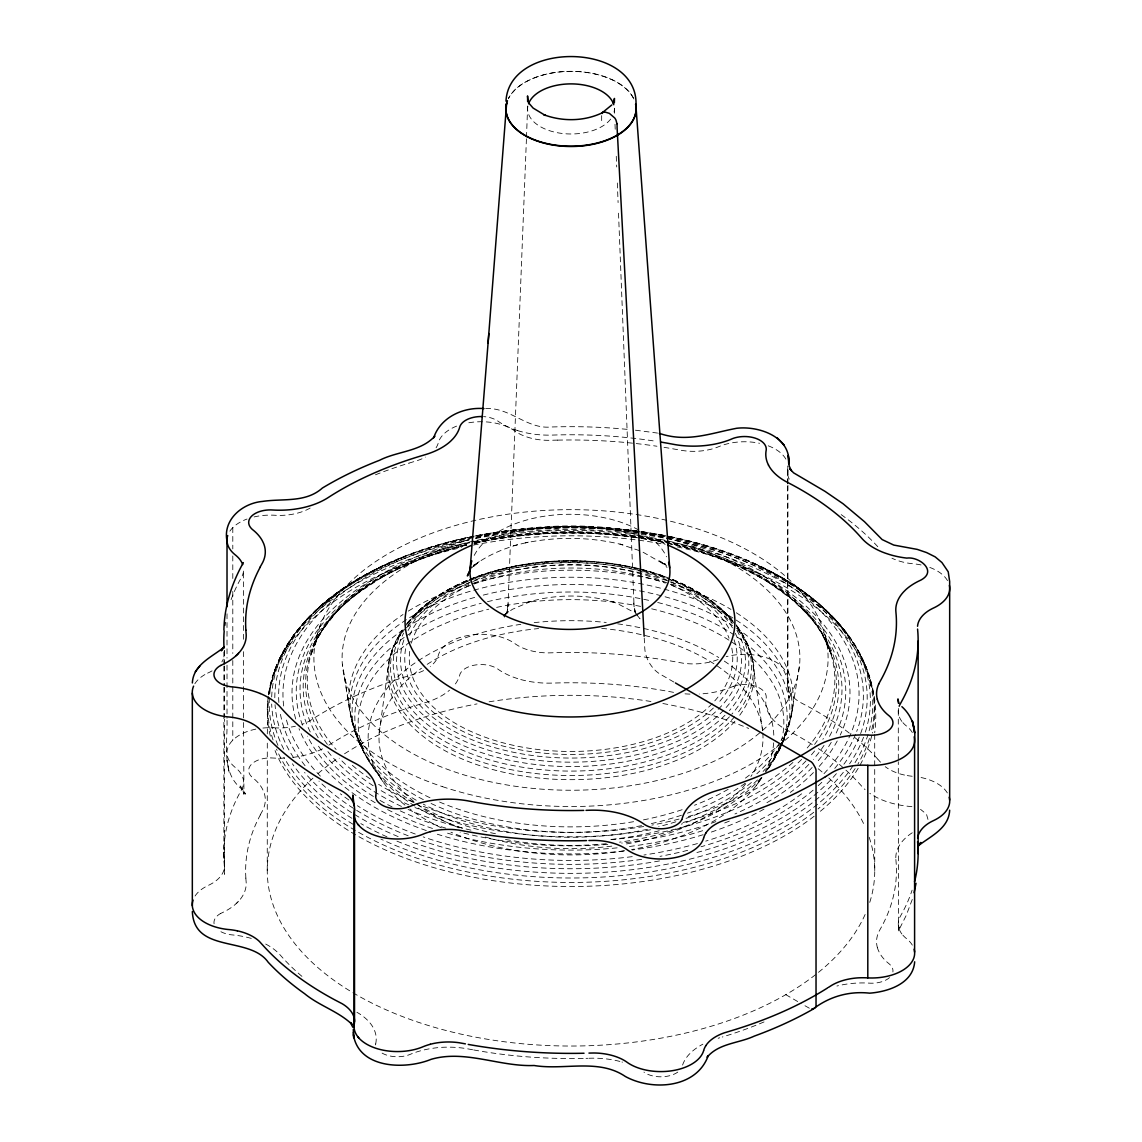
<?xml version="1.0" encoding="UTF-8"?>
<svg xmlns="http://www.w3.org/2000/svg" width="1142" height="1142" viewBox="0 0 1142 1142"><rect width="100%" height="100%" fill="white"/><g stroke="black" fill="none" stroke-linecap="round" stroke-linejoin="round"><path stroke-width="0.75" stroke-dasharray="5 3.75" d="M267.257 870.661L267.299 741.001M267.299 733.892L268.213 697.791M527.633 106.092L526.505 137.054M526.433 138.81L507.933 606.645L508.233 603.076L506.648 613.097L507.576 609.485L504.35 617.18M927.975 819.414L926.476 814.189L920.523 809.335M601.677 115.627L601.663 119.653A46.28 26.723 60 0 1 601.691 120.766M379.215 732.436L389.194 660.347L392.334 649.241L401.27 631.44M268.713 694.607C276.079 642.575 316.662 602.633 360.429 577.552L340.801 590.043L318.347 607.787C360.958 570.186 415.203 548.56 470.261 536.911M781.713 745.069L790.121 721.045L792.948 705.57M791.477 714.906L799.643 664.187M275.308 668.998L269.955 688.455L275.308 668.998L274.308 671.496L281.517 654.88L279.076 660.005L291.524 638.735L279.076 660.005M320.188 625.473L310.41 656.265L319.332 634.367L315.506 642.132L326.526 623.375L313.179 644.902L324.685 626.259L328.682 621.091L321.43 631.469L337.233 611.056L326.469 623.675L335.106 613.539L349.324 599.65L344.984 603.79L364.912 587.516L356.076 594.482L381.628 577.409L379.387 578.78C406.766 563.249 436.558 552.2 467.164 545.005M912.272 899.453L906.234 915.384L898.611 930.587L899.139 926.933L898.454 931.872L898.297 761.785M682.588 1065.072L682.702 1064.744A66.493 38.385 0 0 1 688.797 1054.694L691.11 1052.382A65.194 37.643 0 0 1 693.665 1050.169A65.551 37.843 0 0 1 702.872 1044.188M783.683 739.288L781.428 744.684L787.48 730.223L780.214 745.512M780.457 747.311L779.158 750.308L781.071 746.383A218.879 126.362 0 0 1 763.099 771.45M781.099 745.826L784.34 738.346L779.115 750.579L765.697 772.163M260.233 814.874L262.36 811.063A62.682 36.187 0 0 0 263.302 809.136A65.294 37.7 0 0 0 264.459 793.918A65.237 37.672 0 0 0 263.545 791.292L262.317 788.722A66.507 38.4 0 0 0 254.395 779.115L252.411 777.474A19.928 11.506 0 0 1 251.497 776.631A21.755 12.562 0 0 1 251.711 764.041A21.755 12.562 0 0 1 270.768 757.903M774.162 756.418L779.358 747.068M506.106 613.739L507.619 611.298L503.836 616.323M761.314 778.287L756.218 785.568L761.914 777.531M767.438 769.551L771.521 763.727L767.624 769.294M472.317 567.46L474.287 564.69L472.388 567.146M407.18 623.247L422.04 607.929L413.004 616.637L420.941 608.829M238.464 901.352L236.137 903.665M505.078 615.01L508.861 611.37L503.465 615.509M473.73 566.446L479.797 561.165L473.002 566.147C486.306 555.926 501.952 549.188 518.025 544.648L513.643 545.719L528.917 542.007L525.448 542.864C557.981 536.269 591.999 536.897 624.16 545.162L619.949 544.12L640.034 550.829M426.152 604.718L432.518 599.778L418.686 610.984C433.774 596.709 452.189 586.431 471.418 578.823M503.408 615.638L512.415 609.3L531.944 600.935L527.347 602.319C555.626 593.926 586.374 593.926 614.667 602.319L610.056 600.935L617.023 603.347L633.439 612.012M328.825 745.155L331.937 743.171A325.142 187.716 0 0 1 419.528 704.371L425.695 702.53A62.582 36.13 0 0 0 428.721 701.559A65.322 37.715 0 0 0 448.206 691.281A65.294 37.7 0 0 0 449.52 690.182M310.153 508.076L309.71 508.318A43.624 25.181 0 0 1 283.587 515.299A43.353 25.024 0 0 1 277.777 515.37L276.564 515.342A30.449 17.573 0 0 1 275.65 515.299L273.823 515.199A43.425 25.067 0 0 0 254.081 516.926M207.601 673.152L209.015 672.481A29.977 17.301 0 0 0 209.7 672.138L210.613 671.667A43.31 25.01 0 0 0 212.569 670.554M472.916 578.237C526.262 557.867 586.017 555.726 641.276 569.33M733.278 686.399L729.467 687.912A66.479 38.385 0 0 1 712.822 692.495L708.354 693.165A65.237 37.657 0 0 1 703.815 693.679A65.337 37.715 0 0 1 699.232 694.022M408.993 463.124L417.644 460.497A43.624 25.181 0 0 0 425.409 457.085M719.703 1037.793L718.161 1038.249M473.83 543.449C528.232 531.444 584.89 529.888 639.934 538.182M475.415 535.955C538.896 523.593 604.86 523.65 668.284 536.312M588.915 1058.263L590.642 1058.22A63.238 36.515 0 0 1 592.955 1058.177A65.351 37.729 0 0 1 619.906 1061.432M587.759 1058.306L586.032 1058.349M557.681 440.113L547.917 440.327A43.61 25.181 0 0 1 520.909 434.574A43.396 25.053 0 0 1 516.712 432.247L515.899 431.733A31.034 17.915 0 0 1 515.313 431.319L514.143 430.505A43.41 25.067 0 0 0 465.222 423.482M485.664 408.636C509.775 406.995 527.062 429.492 551.215 426.994C577.781 426.152 604.404 426.994 630.827 429.72M273.823 727.768L275.65 727.868A30.449 17.573 0 0 0 276.564 727.911L277.777 727.954A43.353 25.024 0 0 0 283.587 727.854A43.624 25.181 0 0 0 295.435 726.226M635.437 430.191L657.521 433.075M911.916 806.695L906.819 806.124A65.037 37.558 0 0 1 889.461 802.541L885.45 801.213A65.294 37.7 0 0 1 881.624 799.728A65.351 37.729 0 0 1 869.833 793.362M641.676 538.467C686.442 545.405 730.652 559.195 769.48 582.891L767.167 581.464L791.62 599.079L809.207 616.023L800.028 606.174L811.377 618.564L802.112 608.615C814.546 620.877 824.41 635.666 830.534 652.039L828.949 647.543L832.818 658.52M473.702 1049.955L474.258 1050.055A325.27 187.802 0 0 0 583.847 1058.391M472.602 1049.755L468.206 1048.941A65.551 37.843 0 0 0 437.943 1047.628A65.308 37.7 0 0 0 433.418 1048.199L428.949 1048.898A66.507 38.4 0 0 0 412.333 1053.495L409.493 1054.637A18.857 10.878 0 0 1 408.008 1055.165A21.784 12.576 0 0 1 380.372 1052.01M673.566 692.352L667.513 691.224A325.127 187.716 0 0 0 558.038 682.93L551.686 683.102A66.75 38.528 0 0 1 548.802 683.144A65.28 37.686 0 0 1 517.654 678.633M669.983 536.669C716.805 546.233 762.885 562.992 802.098 590.757L781.571 577.552L758.274 565.647C823.825 593.911 884.607 655.879 874.701 732.721M642.932 569.758L666.828 577.352M517.74 430.634L513.757 429.292A66.507 38.4 0 0 1 499.753 422.369L497.512 420.841A19.257 11.12 0 0 0 496.727 420.356A21.769 12.562 0 0 0 483.509 416.602M517.74 678.648L513.757 677.292A66.507 38.4 0 0 1 499.753 670.383L497.512 668.841A19.257 11.12 0 0 0 496.727 668.356A21.769 12.562 0 0 0 475.743 664.929A21.769 12.562 0 0 0 460.155 673.751A20.47 11.82 0 0 0 459.841 674.736L459.241 676.721A66.522 38.4 0 0 1 453.088 686.756M672.824 579.736C695.093 588.715 716.048 601.734 731.993 619.863M643.103 552.243L665.343 564.947L658.663 560.023L667.042 567.431M809.321 1008.2L803.683 1005.003M673.908 682.074L660.105 674.108A21.698 12.519 60 0 1 644.802 648.699L644.231 638.035M785.782 994.668L801.127 1003.518M801.199 590.043L818.6 603.604L815.003 600.778M731.951 620.434L719.674 607.815L728.996 616.637L734.834 624.117M726.755 614.225L732.993 620.934M877.955 759.344L880.482 762.171M636.922 615.01L640.048 618.836L638.164 616.323M736.219 625.102L744.627 638.078L751.836 656.522L762.571 730.28M666.5 565.89L664.63 563.449L666.7 566.189M634.381 611.298L637.222 615.067M382.884 781.628L365.169 754.948L357.66 738.346L362.599 749.495C348.424 723.357 347.768 692.751 342.357 664.187M830.534 652.039L821.155 631.697L830.776 653.495L823.882 631.326M635.723 612.555L634.424 609.485L635.052 611.898M351.008 716.405L344.299 676.35M351.707 719.546L353.064 725.655M635.366 613.097L633.767 603.076L634.081 606.645L618.379 209.685M224.346 650.812L224.517 664.259M895.87 859.441L896.17 863.109A325.27 187.802 0 0 1 881.824 926.319L879.711 930.13A62.111 35.859 0 0 0 878.726 932.043A65.465 37.8 0 0 0 877.284 947.26M245.815 878.084L246.158 882.081A63.195 36.487 0 0 1 246.201 883.408A65.322 37.715 0 0 1 240.519 898.968A65.208 37.643 0 0 1 224.16 911.773L222.205 912.729A26.066 15.046 0 0 0 220.677 913.486M614.382 108.204L614.582 113.543M615.01 124.235L615.281 131.359M616.266 156.283L616.694 166.975M617.322 182.991L618.093 202.577M223.875 687.356L223.889 858.413M223.875 852.103L224.503 874.301L224.517 719.174M874.701 734.477L874.743 870.661M224.503 650.54L224.517 653.638A43.624 25.195 0 0 1 221.862 661.917M898.297 710.41L898.297 760.015M787.937 483.623L787.937 465.907L787.666 469.776A31.805 18.358 0 0 0 787.58 470.304L787.523 471.018A43.367 25.038 0 0 0 787.666 474.358A43.596 25.167 0 0 0 790.464 481.21M787.937 485.393L787.937 678.491L789.165 698.176L787.495 684.115L787.495 485.693M787.495 483.923L787.837 468.72A43.425 25.067 0 0 0 787.966 466.607M243.574 639.263L243.574 570.172A43.624 25.181 0 0 1 242.275 575.754L239.377 581.15A347.082 200.378 0 0 0 230.884 600.278M243.574 651.668L243.574 720.745M243.574 722.529L243.931 794.304L242.832 789.964L245.587 794.09L240.163 785.967L243.26 790.207C220.363 773.848 227.829 743.727 227.015 720.074M232.797 527.647L232.797 548.902M232.797 555.983L232.797 579.008M232.797 591.413L232.797 653.41M232.797 660.504L232.797 740.216M227.015 613.796L227.015 658.077M227.015 665.158L227.015 718.304M224.517 666.029L224.517 685.514M224.517 687.284L224.517 717.404M223.875 651.925L223.875 664.33M223.875 666.1L223.875 685.585M869.176 837.257A303.743 175.368 0 0 1 869.262 903.836M865.122 914.471A303.743 175.368 0 0 1 451.59 1031.911A303.743 175.368 0 0 1 312.951 778.173M318.133 773.505A303.743 175.368 0 0 1 338.86 757.574M344.513 753.806A303.743 175.368 0 0 1 477.056 703.9M489.104 701.802A303.743 175.368 0 0 1 652.539 701.745M662.874 703.515A303.743 175.368 0 0 1 748.695 728.439M818.214 768.766A303.743 175.368 0 0 1 823.653 773.334M828.849 777.987A303.743 175.368 0 0 1 865.008 826.622M229.899 531.13A43.425 25.067 0 0 1 247.043 519.025M375.475 474.787A347.082 200.378 0 0 1 408.964 463.138M557.639 440.127A347.082 200.378 0 0 1 656.95 446.237M664.03 447.321A347.082 200.378 0 0 1 673.423 448.92L682.802 450.562A43.639 25.195 0 0 0 711.48 449.12A43.325 25.024 0 0 0 716.576 447.507L717.604 447.136A32.718 18.886 0 0 0 718.618 446.722L719.86 446.222A43.425 25.067 0 0 1 759.53 443.282M841.183 514.628A347.082 200.378 0 0 1 877.87 546.79M194.839 683.758A43.425 25.067 0 0 1 207.587 673.138M255.808 729.124A43.425 25.067 0 0 0 234.638 766.953L235.523 767.667A33.875 19.557 0 0 1 236.223 768.252L236.879 768.837A43.325 25.01 0 0 1 239.649 771.792A43.624 25.181 0 0 1 242.275 788.337L239.377 793.719A347.082 200.378 0 0 0 224.118 860.568L224.517 866.207A43.624 25.195 0 0 1 214.625 881.824A43.31 25.01 0 0 1 210.613 884.236L209.7 884.707A29.977 17.301 0 0 1 209.015 885.064L207.601 885.735A43.425 25.067 0 0 0 194.083 897.683M262.888 728.054A43.425 25.067 0 0 1 273.837 727.754M912.33 732.564A42.854 24.739 0 0 0 906.805 726.298L905.934 725.57A36.501 21.07 0 0 1 905.249 724.984L904.764 724.542A43.396 25.053 0 0 1 901.923 721.416M901.88 721.43A43.61 25.181 0 0 1 898.597 708.311M921.066 564.947A43.382 25.053 0 0 0 913.985 563.848L912.487 563.705A32.661 18.857 0 0 1 911.287 563.577L910.088 563.42A43.325 25.01 0 0 1 904.535 562.449A43.639 25.195 0 0 1 891.931 558.195M929.816 567.446A43.382 25.053 0 0 1 947.831 581.235M768.252 445.808A43.425 25.067 0 0 1 786.495 460.34M456.6 426.123A43.41 25.067 0 0 0 438.442 442.282L438.214 443.153A33.161 19.143 0 0 1 438 443.853L437.743 444.538A43.41 25.067 0 0 1 436.087 447.75M912.33 945.133A42.854 24.739 0 0 0 906.805 938.867L905.934 938.153A36.501 21.07 0 0 1 905.249 937.568L904.607 936.968A43.396 25.053 0 0 1 901.923 933.999M901.88 933.999A43.61 25.181 0 0 1 899.768 917.426L902.708 912.044A347.168 200.435 0 0 0 912.101 890.132M849.277 733.093A347.168 200.435 0 0 0 806.823 705.842L799.643 702.044A43.596 25.167 0 0 1 787.623 686.942A43.367 25.038 0 0 1 787.523 683.587L787.58 682.887A31.805 18.358 0 0 1 787.666 682.359L787.837 681.303A43.425 25.067 0 0 0 726.198 656.679M855.001 737.675A347.168 200.435 0 0 1 877.97 759.33M921.066 777.516A43.382 25.053 0 0 1 947.831 793.818M912.187 776.246A32.661 18.857 0 0 1 911.287 776.146L910.088 776.003A43.325 25.01 0 0 1 904.535 775.033M904.521 775.061A43.639 25.195 0 0 1 885.221 766.682M718.118 659.505A32.718 18.886 0 0 1 717.604 659.705L716.576 660.09A43.325 25.024 0 0 1 711.466 661.675A43.639 25.195 0 0 1 682.802 663.145L673.466 661.461A347.168 200.435 0 0 0 557.653 652.639L547.917 652.91A43.61 25.181 0 0 1 520.909 647.157A43.396 25.053 0 0 1 516.712 644.83L515.899 644.302A31.034 17.915 0 0 1 515.313 643.902L514.143 643.089A43.41 25.067 0 0 0 469.862 635.166A43.41 25.067 0 0 0 438.442 654.851L438.214 655.722A33.161 19.143 0 0 1 438 656.422L437.743 657.107A43.41 25.067 0 0 1 436.087 660.319A43.624 25.181 0 0 1 430.263 666.5M423.596 670.611A43.624 25.181 0 0 1 417.629 673.081L408.993 675.707A347.168 200.435 0 0 0 316.291 716.719L309.71 720.902A43.624 25.181 0 0 1 301.988 724.342M517.654 430.62A65.28 37.686 0 0 0 548.802 435.145A66.75 38.528 0 0 0 551.686 435.102L558.038 434.916A325.127 187.716 0 0 1 656.407 441.354M270.768 757.931A19.814 11.449 0 0 1 271.924 757.96L275.379 758.145A66.507 38.4 0 0 0 285.771 758.031M292.623 757.46A66.507 38.4 0 0 0 293.751 757.317L298.219 756.618A65.208 37.643 0 0 0 302.601 755.761A65.294 37.7 0 0 0 324.028 748.039M689.996 694.108A65.337 37.715 0 0 1 684.244 693.779M733.221 686.356A21.769 12.562 0 0 1 755.305 686.199A21.769 12.562 0 0 1 766.268 697.262A18.814 10.863 0 0 1 766.225 697.919L765.911 699.918A66.493 38.385 0 0 0 767.296 710.524L768.495 713.108A65.265 37.686 0 0 0 784.925 728.981A66.536 38.414 0 0 0 787.024 730.138L791.734 732.593A325.156 187.731 0 0 1 813.347 745.269M818.429 748.61A325.156 187.731 0 0 1 858.97 783.155L862.153 786.71A62.253 35.944 0 0 0 863.837 788.465A65.351 37.729 0 0 0 865.051 789.593M912.258 832.761A66.464 38.371 0 0 0 905.963 837.543L903.65 839.855A65.28 37.686 0 0 0 901.595 842.239A65.251 37.672 0 0 0 895.799 857.785A66.222 38.228 0 0 0 895.87 859.441M877.313 947.26A65.194 37.643 0 0 0 878.155 949.887L879.326 952.471A65.094 37.586 0 0 0 887.077 962.121L889.047 963.777A20.513 11.834 0 0 1 889.989 964.605A21.427 12.362 0 0 1 892.916 971.97M889.532 977.609A21.427 12.362 0 0 1 870.846 983.219L866.236 982.976A65.123 37.6 0 0 0 839.07 985.517A65.465 37.8 0 0 0 836.929 986.017M764.027 1021.933A325.27 187.802 0 0 1 722.272 1037.022M677.763 1072.11A21.784 12.576 0 0 1 645.03 1072.909A25.524 14.732 0 0 1 643.96 1072.11M621.99 1062.003A65.194 37.643 0 0 1 622.504 1062.16M375.675 1044.93A21.784 12.576 0 0 1 375.647 1043.931M375.747 1043.931A24.596 14.204 0 0 1 375.861 1042.931L376.103 1041.276A65.051 37.558 0 0 0 374.605 1030.669L373.52 1028.243A65.337 37.715 0 0 0 356.904 1012.255M301.931 976.353A325.142 187.716 0 0 1 282.916 958.052L280.004 954.783A65.651 37.9 0 0 0 265.615 944.02M245.887 878.198A325.142 187.716 0 0 1 260.305 815.003M251.297 938.41A66.507 38.4 0 0 0 234.938 935.184L231.526 934.827A19.257 11.12 0 0 1 229.842 934.599A21.769 12.562 0 0 1 219.635 930.973M214.068 923.778A21.769 12.562 0 0 1 220.634 913.457M731.822 648.114A161.736 93.387 0 0 1 573.884 751.45A161.736 93.387 0 0 1 409.678 651.425M411.348 643.146A161.736 93.387 0 0 1 469.519 585.375M474.073 583.334A161.736 93.387 0 0 1 729.053 638.235M734.035 639.748A166.232 95.971 0 0 1 718.018 703.258M713.35 708.04A166.232 95.971 0 0 1 515.142 748.866A166.232 95.971 0 0 1 406.452 644.816M409.635 635.409A166.232 95.971 0 0 1 567.446 562.521A166.232 95.971 0 0 1 730.509 631.44M735.291 633.225A170.529 98.455 0 0 1 575.868 758.017A170.529 98.455 0 0 1 404.368 638.678M408.079 630.527A170.529 98.455 0 0 1 568.559 561.165A177.809 102.666 0 0 1 732.75 621.262M732.422 627.843A170.529 98.455 0 0 0 568.559 561.165A177.809 102.666 0 0 0 407.209 623.946M736.918 630.327A174.455 100.724 0 0 1 573.498 762.157A174.455 100.724 0 0 1 403.626 633.068M407.551 626.244A174.455 100.724 0 0 1 665.315 576.71M672.681 579.608A174.455 100.724 0 0 1 732.65 623.575M737.604 628.029A177.809 102.666 0 0 1 729.438 710.51M724.999 715.235A177.809 102.666 0 0 1 496.37 757.089A177.809 102.666 0 0 1 403.526 629.399M736.233 624.945A180.479 104.207 0 0 1 731.808 714.193M729.41 716.819A180.479 104.207 0 0 1 496.028 761.671A180.479 104.207 0 0 1 401.898 630.47M406.823 623.589A180.479 104.207 0 0 1 567.131 562.706A180.479 104.207 0 0 1 731.808 619.578M736.861 626.515A182.335 105.278 0 0 1 736.861 713.978M734.634 716.691A182.335 105.278 0 0 1 495.257 766.011A182.335 105.278 0 0 1 403.04 629.271M407.366 623.789A182.335 105.278 0 0 1 567.089 564.99A182.335 105.278 0 0 1 731.037 619.792M737.746 629.884A183.305 105.835 0 0 1 738.817 716.434M734.92 721.216A183.305 105.835 0 0 1 484.793 767.238A183.305 105.835 0 0 1 411.477 621.719A183.305 105.835 0 0 1 665.343 583.105M671.667 585.403A183.305 105.835 0 0 1 731.879 623.132M762.827 733.05A192.013 110.86 0 0 1 750.908 776.546M745.655 783.855A192.013 110.86 0 0 1 625.102 844.166M611.812 846.122A192.013 110.86 0 0 1 483.523 836.486M459.098 827.879A192.013 110.86 0 0 1 421.498 668.241M427.179 664.358A192.013 110.86 0 0 1 538.596 628.543M601.72 628.371A192.013 110.86 0 0 1 762.513 729.895M773.676 742.814A202.862 117.112 0 0 1 765.64 770.807M761.072 778.73A202.862 117.112 0 0 1 631.612 849.577M624.674 850.747A202.862 117.112 0 0 1 450.89 832.19M441.312 827.864A202.862 117.112 0 0 1 409.85 808.95M404.967 805.096A202.862 117.112 0 0 1 520.838 624.331M534.185 622.633A202.862 117.112 0 0 1 606.231 622.461M617.651 623.832A202.862 117.112 0 0 1 718.761 657.564M724.313 661.104A202.862 117.112 0 0 1 773.833 736.133M651.668 608.814A212.84 122.879 0 0 1 781.67 740.016M778.972 748.652A212.84 122.879 0 0 1 767.638 769.551M761.329 777.531A212.84 122.879 0 0 1 619.535 842.168M606.302 843.71A212.84 122.879 0 0 1 504.593 839.27M462.396 828.207A212.84 122.879 0 0 1 358.674 714.007A212.84 122.879 0 0 1 488.776 609.186M496.627 607.387A212.84 122.879 0 0 1 640.619 606.402M657.678 602.476A216.181 124.806 0 0 1 765.454 771.35M757.474 779.957A216.181 124.806 0 0 1 681.303 824.153M659.248 830.748A216.181 124.806 0 0 1 610.228 839.556M495.457 833.746A216.181 124.806 0 0 1 354.962 721.273A216.181 124.806 0 0 1 481.196 603.29M487.477 601.691A216.181 124.806 0 0 1 651.34 600.949M736.419 628.129A218.879 126.362 0 0 1 783.084 742.129M751.422 782.427A218.879 126.362 0 0 1 686.028 818.386M675.893 821.797A218.879 126.362 0 0 1 658.763 826.651M647.485 829.278A218.879 126.362 0 0 1 423.297 804.139M416.23 800.242A218.879 126.362 0 0 1 476.928 596.781M483.252 595.11A218.879 126.362 0 0 1 732.522 625.602M423.368 799.657A220.92 127.547 0 0 1 386.581 634.552A220.92 127.547 0 0 1 663.973 589.072A220.92 127.547 0 0 1 782.969 740.715M781.428 743.613A220.92 127.547 0 0 1 756.846 773.734M745.112 783.284A220.92 127.547 0 0 1 687.47 813.161M681.46 815.231A220.92 127.547 0 0 1 649.841 823.924M641.604 825.637A220.92 127.547 0 0 1 430.848 803.368M736.362 612.783A222.29 128.332 0 0 1 781.057 740.516M779.272 743.399A222.29 128.332 0 0 1 743.371 779.586M728.182 789.293A222.29 128.332 0 0 1 694.493 805.253M682.145 809.692A222.29 128.332 0 0 1 642.032 820.156M633.624 821.683A222.29 128.332 0 0 1 439.385 801.969M429.992 797.744A222.29 128.332 0 0 1 403.012 614.51M408.308 611.098A222.29 128.332 0 0 1 663.345 581.806M671.282 584.019A222.29 128.332 0 0 1 730.966 609.428M475.914 537.882A228.885 132.144 0 0 1 799.072 669.255A228.885 132.144 0 0 1 442.211 767.338A228.885 132.144 0 0 1 469.362 539.681A263.831 152.329 0 0 0 336.133 749.495M475.6 538.082A263.831 152.329 0 0 1 766.924 578.08A263.831 152.329 0 0 1 805.867 749.495M792.948 762.456A263.831 152.329 0 0 1 685.714 817.272M679.047 819.071A263.831 152.329 0 0 1 651.882 825.095M643.688 826.523A263.831 152.329 0 0 1 420.527 805.224M412.89 802.041A263.831 152.329 0 0 1 378.616 784.34M370.251 778.93A263.831 152.329 0 0 1 350.337 763.598M327.397 744.384A265.401 153.228 0 0 1 571 530.359A265.401 153.228 0 0 1 814.617 744.384M801.627 759.416A265.401 153.228 0 0 1 682.973 822.511M650.712 829.734A265.401 153.228 0 0 1 415.003 807.551M408.936 804.924A265.401 153.228 0 0 1 378.93 789.322M373.206 785.753A265.401 153.228 0 0 1 339.217 758.217M474.158 542.578A267.813 154.627 0 0 1 758.16 576.139A267.813 154.627 0 0 1 822.868 739.288M814.617 750.965A267.813 154.627 0 0 1 809.407 757.175M806.052 760.843A267.813 154.627 0 0 1 610.827 839.641M470.932 830.148A267.813 154.627 0 0 1 407.466 809.178M401.47 806.438A267.813 154.627 0 0 1 327.397 750.965M318.218 737.803A267.813 154.627 0 0 1 466.107 544.463M476.3 542.821A270.982 156.454 0 0 1 758.659 576.539A270.982 156.454 0 0 1 828.55 738.046M824.039 745.383A270.982 156.454 0 0 1 813.318 759.43M808.836 764.383A270.982 156.454 0 0 1 734.934 813.975M715.877 821.612A270.982 156.454 0 0 1 621.705 843.082M607.83 844.395A270.982 156.454 0 0 1 460.04 832.133M445.794 828.15A270.982 156.454 0 0 1 399.472 810.52M392.091 806.909A270.982 156.454 0 0 1 379.387 800.028M373.405 796.459A270.982 156.454 0 0 1 317.105 744.07M310.239 731.951A270.982 156.454 0 0 1 466.493 545.062M474.986 542.835A274.751 158.624 0 0 1 758.231 575.368A274.751 158.624 0 0 1 834.631 736.162M831.248 742.329A274.751 158.624 0 0 1 816.701 762.471M812.148 767.495A274.751 158.624 0 0 1 765.283 803.64M729.31 821.127A274.751 158.624 0 0 1 721.187 824.31M702.673 830.691A274.751 158.624 0 0 1 629.399 846.479M617.151 847.849A274.751 158.624 0 0 1 444.038 832.147M432.49 828.464A274.751 158.624 0 0 1 386.667 809.107M375.19 802.74A274.751 158.624 0 0 1 307.369 736.162M302.516 725.184A274.751 158.624 0 0 1 466.678 544.72M295.721 719.017A278.976 161.065 0 0 1 585.218 531.986A278.976 161.065 0 0 1 840.226 735.063M837.243 740.972A278.976 161.065 0 0 1 818.2 767.51M813.432 772.549A278.976 161.065 0 0 1 790.293 792.42M763.998 809.15A278.976 161.065 0 0 1 709.439 832.689M703.115 834.716A278.976 161.065 0 0 1 632.068 850.019M623.803 851.004A278.976 161.065 0 0 1 437.3 834.217M426.309 830.562A278.976 161.065 0 0 1 299.018 728.696M283.687 705.999A288.055 166.304 0 0 1 632.225 531.63A288.055 166.304 0 0 1 823.825 773.833M801.598 793.804A288.055 166.304 0 0 1 705.756 841.126M697.419 843.567A288.055 166.304 0 0 1 643.902 855.03M632.225 856.643A288.055 166.304 0 0 1 423.211 836.886M415.274 834.045A288.055 166.304 0 0 1 357.389 805.71M348.881 800.014A288.055 166.304 0 0 1 340.402 793.804M320.402 776.146A288.055 166.304 0 0 1 285.885 717.804M278.876 702.458A292.366 168.788 0 0 1 596.324 527.418A292.366 168.788 0 0 1 856.686 731.451M855.529 734.392A292.366 168.788 0 0 1 834.731 768.423M821.84 782.284A292.366 168.788 0 0 1 818.2 785.696M813.118 790.178A292.366 168.788 0 0 1 701.017 846.764M687.684 850.333A292.366 168.788 0 0 1 660.019 856.357M641.618 859.369A292.366 168.788 0 0 1 417.758 839.327M408.179 835.773A292.366 168.788 0 0 1 318.975 781.128M305.057 765.697A292.366 168.788 0 0 1 280.161 712.765M274.808 697.733A296.192 171.014 0 0 1 630.084 530.159A296.192 171.014 0 0 1 843.624 764.583M836.387 773.662A296.192 171.014 0 0 1 695.649 852.86M659.505 860.925A296.192 171.014 0 0 1 410.863 841.597M398.144 836.601A296.192 171.014 0 0 1 304.571 772.449M293.48 757.489A296.192 171.014 0 0 1 275.051 704.7M271.682 696.977A299.375 172.842 0 0 1 602.048 528.589A299.375 172.842 0 0 1 865.136 732.707M863.538 737.247A299.375 172.842 0 0 1 849.591 763.784M843.324 772.306A299.375 172.842 0 0 1 396.288 840.869M386.952 836.829A299.375 172.842 0 0 1 360.829 823.596M351.893 818.286A299.375 172.842 0 0 1 292.409 763.784M283.744 749.195A299.375 172.842 0 0 1 271.682 704.029M475.7 538.467A301.759 174.226 0 0 1 867.891 734.977A301.759 174.226 0 0 1 380.886 839.07M353.106 824.296A301.759 174.226 0 0 1 283.844 757.317M277.949 745.355A301.759 174.226 0 0 1 468.919 539.823M268.527 694.893A303.244 175.069 0 0 1 603.419 533.3A303.244 175.069 0 0 1 871.16 732.293M869.419 738.46A303.244 175.069 0 0 1 857.856 764.141M855.13 768.566A303.244 175.069 0 0 1 818.015 808.936M813.761 812.29A303.244 175.069 0 0 1 510.517 878.94A303.244 175.069 0 0 1 276.521 749.152M273.066 740.002A303.244 175.069 0 0 1 267.956 701.131M677.149 546.847A303.743 175.368 0 0 1 872.374 733.007M871.646 736.119A303.743 175.368 0 0 1 818 813.218M814.16 816.244A303.743 175.368 0 0 1 507.762 882.68A303.743 175.368 0 0 1 274.794 749.966M270.354 736.119A303.743 175.368 0 0 1 461.482 547.589M473.359 545.105A303.743 175.368 0 0 1 665.201 544.434M614.382 108.404A43.396 25.053 0 0 1 614.053 112.073M610.642 119.125A43.396 25.053 0 0 1 559.152 133.029A43.396 25.053 0 0 1 528.004 105.578M633.896 98.983A65.094 37.429 -0.1 0 0 579.508 71.66A65.094 37.572 0 0 0 514.628 90.147L511.759 93.359A65.094 37.429 -0.1 0 0 508.461 98.498A65.094 37.572 0 0 1 511.759 93.359L514.628 90.147A65.094 37.429 -0.1 0 1 579.508 71.66A65.094 37.572 0 0 1 633.867 99.211M474.458 544.12A164.933 95.229 0 0 1 664.658 543.778M474.215 555.412A99.968 57.571 -0.1 0 1 571.385 514.285A99.968 57.571 -0.1 0 1 666.5 556.796M789.836 720.274L785.468 736.105L789.836 720.274M780.9 746.54L771.963 761.914L780.828 746.597M283.373 651.768L280.489 656.636L293.308 635.723L307.298 618.678L293.308 635.723L283.373 651.768M408.65 622.033L405.481 625.816L414.375 615.31L408.65 622.033M316.334 610.313L305.2 621.291L321.088 605.731L316.334 610.313L338.66 592.056L316.334 610.313M375.318 569.687L359.302 578.28L382.085 566.218L405.553 556.168L375.318 569.687M831.419 615.738L819.585 605.003L836.087 620.334L848.692 635.723L831.419 615.738M865.736 666.2L859.74 653.881L867.692 671.496L871.503 687.884L865.736 666.2M360.644 743.742L355.333 732.593L353.035 722.401L355.333 732.593L360.644 743.742M229.071 772.021L226.972 760.272L229.071 772.021M442.454 786.638A257.093 148.431 0 0 0 828.093 658.092A257.093 148.431 0 0 0 442.454 529.545A257.093 148.431 0 0 0 442.454 786.638"/><path stroke-width="1.5" d="M914.599 952.043L914.599 739.474C915.941 727.111 911.173 715.006 901.894 706.684M505.992 101.167C509.018 40.398 638.264 41.783 636.008 104.936M614.367 102.837L614.453 98.44L613.211 103.251M223.889 630.027C224.36 606.288 231.797 583.234 243.36 562.635M488.077 343.114L506.62 103.408M470.104 569.301L488.833 333.55M192.341 682.945C193.255 664.615 211.912 657.021 224.189 647.114L221.277 650.783L223.989 646.629M949.673 810.206C948.845 828.55 930.259 836.287 917.897 846.108L920.809 842.439L918.068 846.579M914.671 961.792C913.043 983.605 888.276 991.727 869.676 993.169C849.063 990.885 829.206 996.566 812.847 1009.271C794.161 1019.906 774.49 1028.742 754.291 1036.108C738.746 1043.36 718.689 1043.231 707.098 1057.249L708.24 1055.636C696.549 1088.355 652.253 1091.21 625.388 1076.506C598.408 1058.177 564.291 1070.497 534.085 1065.5C499.539 1066.899 464.98 1049.441 431.105 1059.333C405.396 1069.911 358.831 1068.855 353.42 1034.809M916.027 883.28L914.085 892.744M703.729 837.728L703.786 837.543A32.376 18.7 0 0 1 703.943 837.029L704.2 836.344A43.325 25.01 0 0 1 705.827 833.132M703.729 1050.297L703.786 1050.126A32.376 18.7 0 0 1 703.943 1049.598L704.2 1048.913A43.325 25.01 0 0 1 705.827 1045.701M703.629 838.071L703.472 838.599A43.41 25.067 0 0 1 671.881 858.184A43.41 25.067 0 0 1 627.672 850.119L626.544 849.305A29.806 17.201 0 0 0 625.944 848.906L625.117 848.378A43.253 24.967 0 0 0 620.891 846.094A43.639 25.195 0 0 0 593.84 840.426L588.958 840.526M703.629 1050.654L703.472 1051.168A43.41 25.067 0 0 1 671.881 1070.768A43.41 25.067 0 0 1 627.672 1062.702L626.544 1061.889A29.806 17.201 0 0 0 625.944 1061.489L625.117 1060.961A43.253 24.967 0 0 0 620.891 1058.663A43.639 25.195 0 0 0 593.84 1052.995L588.958 1053.095M471.232 567.16L467.378 575.953L469.605 571.657M602.134 113.501L602.719 112.516A6.966 4.026 60 0 1 603.947 111.759L609.357 113.358L614.753 118.011A6.966 4.026 60 0 1 615.995 120.181L616.951 123.707M260.233 566.875L262.36 563.063A62.682 36.187 0 0 0 263.302 561.136A65.294 37.7 0 0 0 264.459 545.905A65.237 37.672 0 0 0 263.545 543.292L262.317 540.723A66.507 38.4 0 0 0 254.395 531.116L252.411 529.474A19.928 11.506 0 0 1 251.497 528.618A21.755 12.562 0 0 1 251.711 516.041A21.755 12.562 0 0 1 270.768 509.903A19.814 11.449 0 0 1 271.924 509.96L275.379 510.131A66.507 38.4 0 0 0 293.751 509.318L298.219 508.618A65.208 37.643 0 0 0 302.601 507.762A65.294 37.7 0 0 0 325.684 499.097A62.667 36.187 0 0 0 327.283 498.14L331.937 495.171A325.142 187.716 0 0 1 419.528 456.372L425.695 454.53A62.582 36.13 0 0 0 428.721 453.56A65.322 37.715 0 0 0 448.206 443.267A65.294 37.7 0 0 0 450.762 441.055L453.06 438.728A66.522 38.4 0 0 0 459.227 428.707L459.841 426.737A20.47 11.82 0 0 1 460.226 425.766A21.769 12.562 0 0 1 482.352 416.545M200.093 665.686L195.268 671.782M238.464 653.352L236.137 655.651M611.827 104.936L602.12 112.858M828.393 774.847L832.104 772.506A43.61 25.181 0 0 1 858.042 765.283A49.006 28.293 0 0 1 867.806 765.326A42.554 24.567 0 0 0 886.991 763.755A43.039 24.853 0 0 0 914.157 736.833M828.393 987.43L832.104 985.089A43.61 25.181 0 0 1 858.042 977.866A49.006 28.293 0 0 1 867.806 977.895A42.554 24.567 0 0 0 886.991 976.339A43.039 24.853 0 0 0 914.114 949.23M827.565 775.375L825.495 776.674M827.565 987.944L825.495 989.243A347.182 200.45 0 0 1 732.821 1030.27L724.156 1032.896A43.596 25.167 0 0 0 705.799 1045.687M603.804 112.044C585.446 121.409 563.092 121.923 543.892 114.757L545.291 115.428L533.1 108.062L528.989 103.28M731.722 818.015L732.807 817.686A347.168 200.435 0 0 0 825.523 776.646M721.244 789.322L716.619 790.692A65.551 37.843 0 0 0 693.622 802.141A65.194 37.643 0 0 0 691.11 804.382L688.826 806.695A66.493 38.385 0 0 0 682.716 816.73L682.102 818.714A18.558 10.721 0 0 1 681.703 819.685M730.652 818.343L724.156 820.313A43.596 25.167 0 0 0 705.799 833.118M586.032 810.349L590.642 810.206A63.238 36.515 0 0 1 592.955 810.178A65.351 37.729 0 0 1 619.906 813.432A65.194 37.643 0 0 1 624.046 814.603L628.043 815.945A65.037 37.543 0 0 1 642.104 822.825L643.96 824.096A25.524 14.732 0 0 0 645.102 824.852A21.784 12.576 0 0 0 666 828.435A21.784 12.576 0 0 0 681.745 819.685M586.517 840.583L584.076 840.655A347.168 200.435 0 0 1 468.277 831.804L466.55 831.504M483.965 408.579C463.252 406.937 440.612 417.115 433.675 437.786L434.817 436.173C420.798 451.675 397.487 451.119 379.658 460.24C359.858 467.906 340.616 477.056 322.429 488.005C305.613 503.065 282.802 498.312 262.503 501.424C242.547 503.151 222.604 519.596 227.015 541.165L227.015 606.702M659.277 433.346C686.913 442.796 709.881 433.403 736.647 428.279C758.759 425.666 791.249 436.829 788.708 463.766L788.266 455.387L789.208 465.993L791.406 470.675L789.736 468.663L793.519 472.802L824.995 491.345L843.067 503.75L864.48 521.694L882.138 539.566L893.729 545.062L917.297 549.402L926.619 552.585L935.198 556.882L941.922 562.535L948.231 571.799L949.673 581.635L949.659 800.057M473.702 801.955L474.258 802.055A325.156 187.731 0 0 0 583.719 810.406M472.602 801.755L468.206 800.927A65.551 37.843 0 0 0 437.943 799.628A65.308 37.7 0 0 0 433.418 800.185L428.949 800.899A66.507 38.4 0 0 0 412.333 805.495L409.493 806.637A18.857 10.878 0 0 1 408.008 807.166M465.394 831.29L458.97 830.148A43.596 25.167 0 0 0 430.291 831.69M465.394 1043.859L458.97 1042.717A43.596 25.167 0 0 0 430.291 1044.259M675.436 682.959L811.334 761.914A9.55 5.51 60 0 1 813.175 764.041L815.102 767.395A9.55 5.51 60 0 1 816.03 770.036L816.03 1006.216A9.55 5.51 60 0 1 815.102 1007.801L813.175 1008.914A9.55 5.51 60 0 1 811.719 1008.986M784.311 445.194L777.345 437.971M768.495 465.108L767.338 462.524A66.493 38.385 0 0 1 765.925 451.904L766.225 449.919A18.814 10.863 0 0 0 766.268 449.249A21.769 12.562 0 0 0 755.305 438.185A21.769 12.562 0 0 0 733.221 438.357L729.467 439.913A66.479 38.385 0 0 1 712.822 444.481L708.354 445.166A65.237 37.657 0 0 1 703.815 445.68A65.337 37.715 0 0 1 677.449 444.995A62.382 36.016 0 0 1 674.108 444.438L667.513 443.224A325.127 187.716 0 0 0 660.861 442.082M352.764 1027.215L350.508 1022.533L352.179 1024.545C338.589 1011.355 319.26 1005.817 304.6 993.683C291.51 984.404 279.19 973.998 268.213 962.278C249.627 935.783 194.14 953.741 192.341 911.53M898.882 703.286L897.912 698.918L898.454 703.301M430.306 831.704A43.353 25.038 0 0 0 425.209 833.317L424.196 833.703A31.99 18.472 0 0 0 423.439 834.003L421.94 834.616A43.425 25.067 0 0 1 375.604 835.601A43.425 25.067 0 0 1 354.148 811.862L354.363 810.82A29.706 17.144 0 0 0 354.434 810.292L354.491 809.592A43.282 24.981 0 0 0 354.32 806.238L352.792 795.032L353.306 799.8M917.583 629.085L917.868 632.611A347.168 200.435 0 0 1 902.694 699.461L899.768 704.842A43.61 25.181 0 0 0 899.197 706.227M917.583 841.668L917.868 845.194A347.168 200.435 0 0 1 914.528 881.781M528.004 100.967L527.547 95.914L527.661 101.795M635.994 106.606L669.712 567.931M245.815 630.07L246.158 634.067A63.195 36.487 0 0 1 246.201 635.409A65.322 37.715 0 0 1 240.519 650.954A65.208 37.643 0 0 1 224.16 663.773L222.205 664.715A26.066 15.046 0 0 0 220.677 665.486M353.378 1032.339L353.72 1037.793L353.306 1029.442M644.131 636.265L617.08 127.447A46.965 27.122 60 0 0 617.094 125.991L617.08 125.249A16.245 9.379 60 0 0 616.951 123.707M918.139 641.076L918.139 853.659M867.806 765.311L867.806 977.895M354.52 809.064L354.52 1021.633M354.063 814.703L354.063 1027.272M192.327 693.123L192.327 905.706M227.729 535.541A43.425 25.067 0 0 0 234.638 554.37L235.523 555.098A33.875 19.557 0 0 1 236.223 555.669L236.879 556.268A43.325 25.01 0 0 1 239.649 559.209A43.624 25.181 0 0 1 242.704 564.562M224.06 647.971A347.168 200.435 0 0 1 224.189 631.041M224.774 625.402A347.168 200.435 0 0 1 225.174 622.59M193.598 686.128A43.425 25.067 0 0 0 227.772 716.89L229.271 717.019A34.931 20.171 0 0 1 230.484 717.147L231.669 717.29A43.31 24.996 0 0 1 237.236 718.247A43.61 25.181 0 0 1 259.377 728.853L263.945 733.849A347.168 200.435 0 0 0 334.977 787.338L342.186 791.178A43.639 25.195 0 0 1 354.363 806.238M358.831 825.366A43.153 24.91 0 0 1 358.031 824.424M193.069 900.082A43.425 25.067 0 0 0 227.772 929.46L229.271 929.602A34.931 20.171 0 0 1 230.484 929.716L231.669 929.873A43.31 24.996 0 0 1 237.236 930.816M237.25 930.801A43.61 25.181 0 0 1 259.377 941.436L263.945 946.433A347.182 200.45 0 0 0 334.92 999.949L342.186 1003.747A43.639 25.195 0 0 1 354.363 1018.821A43.282 24.981 0 0 1 354.491 1022.161L354.434 1022.875A29.706 17.144 0 0 1 354.363 1023.403L354.191 1024.46A43.425 25.067 0 0 0 375.604 1048.17A43.425 25.067 0 0 0 421.955 1047.185L423.439 1046.572A31.99 18.472 0 0 1 424.196 1046.272L425.224 1045.886A43.353 25.038 0 0 1 430.306 1044.288M584.033 1053.238A347.182 200.45 0 0 1 468.22 1044.416M358.831 1037.95A43.153 24.91 0 0 1 358.031 1036.993M917.54 626.273A43.596 25.167 0 0 1 927.547 611.398A43.382 25.038 0 0 1 931.572 608.986L932.486 608.515A33.346 19.257 0 0 1 933.185 608.172L934.599 607.501A43.425 25.067 0 0 0 949.373 585.375M917.626 838.142A43.596 25.167 0 0 1 927.547 823.967A43.382 25.038 0 0 1 931.572 821.555L932.486 821.098A33.346 19.257 0 0 1 933.185 820.755L934.599 820.07A43.425 25.067 0 0 0 949.202 797.244M768.466 465.065A65.265 37.686 0 0 0 784.925 480.982A66.536 38.414 0 0 0 787.024 482.124L791.734 484.593A325.27 187.802 0 0 1 859.027 535.213L862.153 538.71A62.253 35.944 0 0 0 863.837 540.452A65.351 37.729 0 0 0 881.61 551.729A65.294 37.7 0 0 0 885.45 553.199L889.461 554.527A65.037 37.558 0 0 0 906.819 558.11C918.939 556.311 937.382 570.672 921.508 579.736A18.458 10.649 0 0 1 920.652 580.179L917.997 581.464A66.464 38.371 0 0 0 905.963 589.529L903.65 591.841A65.251 37.672 0 0 0 895.799 609.771A66.222 38.228 0 0 0 895.87 611.441L896.17 615.11A325.27 187.802 0 0 1 881.824 678.305L879.711 682.117A62.111 35.859 0 0 0 878.726 684.044M877.284 699.261A65.465 37.8 0 0 1 878.74 684.044M877.313 699.261A65.194 37.643 0 0 0 878.155 701.887L879.326 704.457A65.094 37.586 0 0 0 887.077 714.121L889.047 715.763A20.513 11.834 0 0 1 889.989 716.605A21.427 12.362 0 0 1 889.989 729.181A21.427 12.362 0 0 1 870.846 735.205L866.236 734.963A65.123 37.6 0 0 0 839.07 737.504A65.465 37.8 0 0 0 816.145 746.311L809.906 750.251A325.27 187.802 0 0 1 722.272 789.022M408.037 807.18A21.784 12.576 0 0 1 386.196 806.966A21.784 12.576 0 0 1 375.647 795.917M375.747 795.931A24.596 14.204 0 0 1 375.861 794.932L376.103 793.262A65.051 37.558 0 0 0 374.605 782.655L373.434 780.086A65.337 37.715 0 0 0 356.904 764.241A63.281 36.53 0 0 0 355.233 763.327L350.094 760.629A325.142 187.716 0 0 1 282.916 710.038L280.004 706.784A65.651 37.9 0 0 0 260.219 693.494M245.887 630.198A325.142 187.716 0 0 1 260.305 567.003M260.176 693.522A65.194 37.643 0 0 0 256.336 692.038L252.311 690.724A66.507 38.4 0 0 0 234.938 687.17L231.526 686.827A19.257 11.12 0 0 1 229.842 686.599A21.769 12.562 0 0 1 214.61 677.577A21.769 12.562 0 0 1 220.634 665.458M528.546 103.765A43.396 25.053 0 0 1 571.871 83.894A43.396 25.053 0 0 1 613.782 104.75M635.609 104.036A65.094 37.429 -0.1 0 1 569.844 146.205A65.094 37.429 -0.1 0 1 506.748 102.923M667.613 544.991A164.933 95.229 0 0 1 692.68 685.371A164.933 95.229 0 0 1 448.249 685.999A164.933 95.229 0 0 1 471.189 545.491M668.584 562.321A99.968 57.571 -0.1 0 1 568.545 629.413A99.968 57.571 -0.1 0 1 471.86 560.893M635.594 104.279A65.094 37.572 0 0 1 567.86 146.462A65.094 37.572 0 0 1 507.491 100.71M913.529 726.469L912.472 721.202L914.671 732.907L913.529 726.469"/></g></svg>
